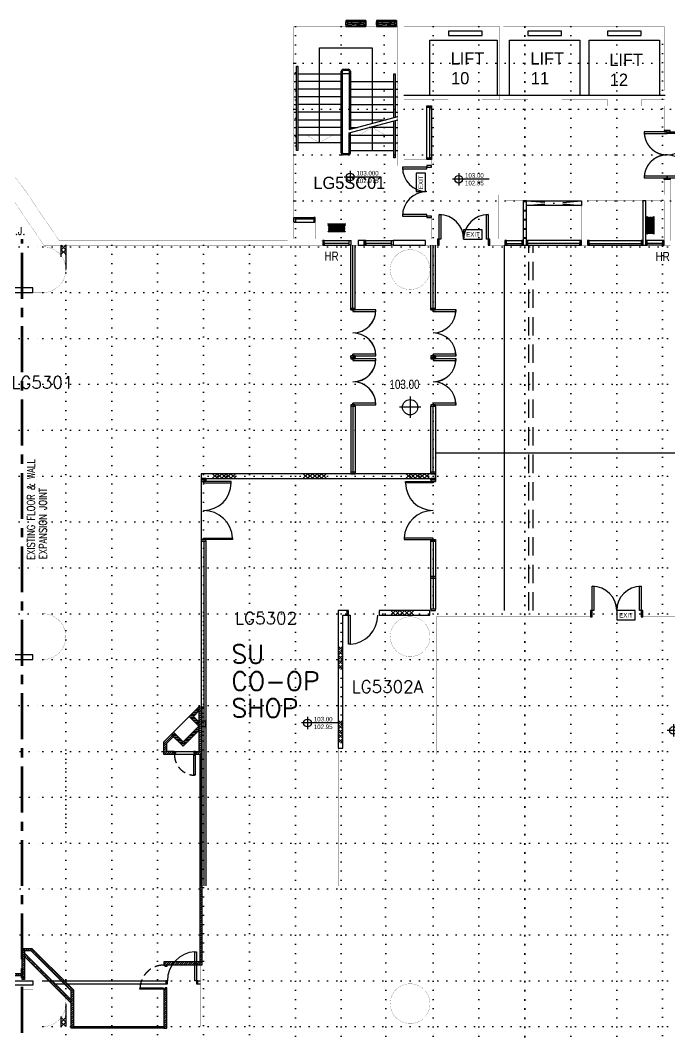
# Model space of a CAD drawing. Header units: millimetres. Extents: x -164841 to 156300, y -101000 to 60475.
# Drawn here: x -30739 to -9516, y 5817 to 38952 of the extents above; entities that cross this region are included whole.
import ezdxf

# ---------------------------------------------------------------- set-up
doc = ezdxf.new("R2010")
doc.units = ezdxf.units.MM
doc.header["$LTSCALE"] = 1200
for name, pattern in [('HIDDEN', [0.375, 0.25, -0.125]), ('s2103a$0$CENTER', [2, 1.25, -0.25, 0.25, -0.25]), ('s2103a$0$DOT', [0.25, 0, -0.25]), ('s3103a$0$DASHDOT', [1, 0.5, -0.25, 0, -0.25]), ('s3103a$0$DASHED', [0.75, 0.5, -0.25]), ('s3103a$0$DOT', [0.25, 0, -0.25]), ('s3103a$0$HIDDEN', [0.375, 0.25, -0.125])]:
    doc.linetypes.add(name, pattern=pattern)
for name, color, linetype in [('7', 7, 'Continuous'), ('A-WALL', 4, 'Continuous'), ('I-PLAN-DOOR', 2, 'Continuous'), ('s2103a$0$20', 7, 'Continuous'), ('s2103a$0$4', 7, 'Continuous'), ('s2103a$0$6', 7, 'Continuous'), ('s2103a$0$7', 7, 'Continuous'), ('s3103a$0$11', 7, 'Continuous'), ('s3103a$0$19', 7, 'Continuous'), ('s3103a$0$20', 7, 'Continuous'), ('s3103a$0$22', 7, 'Continuous'), ('s3103a$0$23', 7, 'Continuous'), ('s3103a$0$25', 7, 'Continuous'), ('s3103a$0$30', 7, 'Continuous'), ('s3103a$0$35', 7, 'Continuous'), ('s3103a$0$4', 7, 'Continuous'), ('s3103a$0$42', 7, 'Continuous'), ('s3103a$0$56', 7, 'Continuous'), ('s3103a$0$6', 7, 'Continuous'), ('s3103a$0$7', 7, 'Continuous'), ('s3103a$0$LG5$0$25', 7, 'Continuous'), ('s3103a$0$LG5$0$new addition', 1, 'Continuous'), ('s3103a$0$LG5-Mac-n_dr', 9, 'Continuous'), ('s3103a$0$LG5-Mac-n_txt', 7, 'Continuous'), ('s3103a$0$LG5-Mac-n_wall', 2, 'Continuous'), ('s3103a$0$ROOM-NO', 4, 'Continuous'), ('s3103a$0$TEM-CALCULATION', 2, 'Continuous')]:
    doc.layers.add(name, color=color, linetype=linetype)
doc.styles.add('s2103a$0$STANDARD', font='SIMPLEX')
doc.styles.add('s3103a$0$LG5$0$STANDARD', font='SIMPLEX')
doc.styles.add('s3103a$0$s2118a$0$STANDARD', font='SIMPLEX')
doc.styles.add('s3103a$0$STANDARD', font='txt')
pattern_1 = [(45, (0, 0), (-35.35533906, 35.35533906), [])]

# ---------------------------------------------------------------- blocks, each defined once
blk = doc.blocks.new('s3103a$0$D1700A')
at = {"layer": 's3103a$0$30', "color": 14, "linetype": 'Continuous'}
for points in [[(0.05, 0.2), (0.05, 1), (0.1, 1), (0.1, 0.2)], [(1.6, 0.2), (1.6, 1), (1.65, 1), (1.65, 0.2)], [(0, 0.2), (0, 0), (0.05, 0), (0.05, 0.2)], [(1.65, 0.2), (1.65, 0), (1.7, 0), (1.7, 0.2)]]:
    blk.add_lwpolyline(points, close=True, dxfattribs=at)
for centre, start, end in [((0.05, 0.200001), 0, 90), ((1.65001, 0.200001), 90, 180)]:
    blk.add_arc(centre, 0.800005, start, end, dxfattribs=at)
blk = doc.blocks.new('s3103a$0$D1600C')
at = {"layer": 's3103a$0$30', "color": 14, "linetype": 'Continuous'}
for points in [[(0.05, 0.2), (0, 0.2), (0, 0), (0.05, 0), (0.05, 0.85), (0.1, 0.85), (0.1, 0.1), (0.05, 0.1)], [(1.55, 0.2), (1.6, 0.2), (1.6, 0), (1.55, 0), (1.55, 0.85), (1.5, 0.85), (1.5, 0.1), (1.55, 0.1)]]:
    blk.add_lwpolyline(points, dxfattribs=at)
at = {"layer": 's3103a$0$30', "color": 14, "linetype": 's3103a$0$HIDDEN'}
for points in [[(0.05, -0.65), (0.1, -0.65), (0.1, 0.1), (0.05, 0.1)], [(1.5, -0.65), (1.55, -0.65), (1.55, 0.1), (1.5, 0.1)]]:
    blk.add_lwpolyline(points, close=True, dxfattribs=at)
at = {"layer": 's3103a$0$30', "color": 14, "linetype": 'Continuous'}
for centre, start, end in [((0.05, 0.1), 0, 90), ((1.550003, 0.1), 90, 180)]:
    blk.add_arc(centre, 0.750001, start, end, dxfattribs=at)
at = {"layer": 's3103a$0$30', "color": 14, "linetype": 's3103a$0$HIDDEN'}
for centre, start, end in [((0.05, 0.1), 269.999997, 359.999997), ((1.550003, 0.1), 179.999997, 269.999997)]:
    blk.add_arc(centre, 0.750001, start, end, dxfattribs=at)
blk = doc.blocks.new('s3103a$0$HR')
at = {"layer": 's3103a$0$56', "color": 1, "linetype": 'Continuous'}
for p, q in [((0, 0.6), (0, 0)), ((0.0595, 0.051), (0.0671, 0.5491)), ((0.0863, 0.051), (0.0939, 0.5491)), ((0.1131, 0.051), (0.1207, 0.5491)), ((0.1399, 0.051), (0.1475, 0.5491)), ((0.1667, 0.051), (0.1743, 0.5491)), ((0.201, 0.5491), (0.1934, 0.051)), ((0.2202, 0.051), (0.2278, 0.5491)), ((0.247, 0.051), (0.2546, 0.5491))]:
    blk.add_line(p, q, dxfattribs=at)
for points in [[(0.0575, 0.575), (0.045, 0.575), (0.045, 0.025), (0.0575, 0.025)], [(0.2575, 0.025), (0.27, 0.025), (0.27, 0.575), (0.2575, 0.575)], [(0.0001, 0.28), (0.045, 0.28), (0.045, 0.33), (0.0001, 0.33)]]:
    blk.add_lwpolyline(points, close=True, dxfattribs=at)
for centre, start, end in [((0.08055, 0.549101), 0.000028, 180.000022), ((0.107336, 0.549101), 0.000028, 180.000022), ((0.134122, 0.549101), 0.000028, 180.000022), ((0.160907, 0.549101), 0.000028, 180.000022), ((0.187693, 0.549101), 0.000028, 180.000022), ((0.214479, 0.549101), 0.000028, 180.000022), ((0.241265, 0.549101), 0.000028, 180.000022), ((0.07295, 0.051), 179.999978, 359.999972), ((0.099736, 0.051), 179.999978, 359.999972), ((0.126522, 0.051), 179.999978, 359.999972), ((0.153307, 0.051), 179.999978, 359.999972), ((0.180093, 0.051), 179.999978, 359.999972), ((0.206879, 0.051), 179.999978, 359.999972), ((0.233665, 0.051), 179.999978, 359.999972)]:
    blk.add_arc(centre, 0.013393, start, end, dxfattribs=at)
at = {"layer": 's3103a$0$56', "color": 1, "linetype": 'Continuous', "style": 's3103a$0$STANDARD', "width": 0.666667}
blk.add_text('J.D.K.', height=0.0003, rotation=90, dxfattribs=at).set_placement((0.2696, 0.5732))
blk = doc.blocks.new('s3103a$0$HAT15')
at = {"layer": 's3103a$0$22', "color": 14, "linetype": 'Continuous'}
for p, q in [((0, 0), (0.15, 0.15)), ((0, 0.15), (0.15, 0))]:
    blk.add_line(p, q, dxfattribs=at)
blk = doc.blocks.new('s3103a$0$EXIT')
at = {"layer": 's3103a$0$56', "color": 1, "linetype": 'Continuous'}
blk.add_lwpolyline([(0, 0), (0.6, 0), (0.6, 0.3), (0, 0.3)], close=True, dxfattribs=at)
at = {"layer": 's3103a$0$56', "color": 1, "linetype": 'Continuous', "style": 's3103a$0$STANDARD', "width": 0.8}
blk.add_text('EXIT', height=0.15, dxfattribs=at).set_placement((0.0816, 0.0747))
blk = doc.blocks.new('s3103a$0$D1700B')
at = {"layer": 's3103a$0$30', "color": 14, "linetype": 'Continuous'}
for points in [[(0.05, 0.15), (0.1, 0.15), (0.1, 0.95), (0.05, 0.95)], [(1.6, 0.15), (1.65, 0.15), (1.65, 0.95), (1.6, 0.95)], [(0, 0), (0.05, 0), (0.05, 0.15), (0, 0.15)], [(1.65, 0), (1.7, 0), (1.7, 0.15), (1.65, 0.15)]]:
    blk.add_lwpolyline(points, close=True, dxfattribs=at)
for centre, start, end in [((0.05, 0.15), 0, 90), ((1.650003, 0.15), 90, 180)]:
    blk.add_arc(centre, 0.800001, start, end, dxfattribs=at)
blk = doc.blocks.new('s3103a$0$LEVEL')
at = {"layer": 's3103a$0$35', "linetype": 'Continuous'}
for p, q in [((1, 0), (-0.2, 0)), ((0, 0.2), (0, -0.2))]:
    blk.add_line(p, q, dxfattribs=at)
blk.add_circle((0, 0), 0.125, dxfattribs=at)
at = {"layer": 's3103a$0$35', "linetype": 'Continuous', "style": 's3103a$0$STANDARD', "width": 0.8}
for tag, p in [('TAG2', (0.2063, 0.05)), ('TAG1', (0.2063, -0.2))]:
    blk.add_attdef(tag, p, '', height=0.15, dxfattribs=at)
blk = doc.blocks.new('s3103a')
at = {"layer": 's3103a$0$11', "color": 14, "linetype": 'Continuous'}
blk.add_line((-18200, 36500), (-9670, 36500), dxfattribs=at)
at = {"layer": 's3103a$0$11', "color": 14, "linetype": 's3103a$0$DASHDOT'}
for p, q in [((-14200, 32900), (-12400, 33050)), ((-14200, 33050), (-12400, 32900))]:
    blk.add_line(p, q, dxfattribs=at)
at = {"layer": 's3103a$0$11', "color": 14, "linetype": 'Continuous', "const_width": 5}
for points in [[(-29970, 31600), (-20857, 31600), (-20857, 31750), (-20900, 31750), (-20900, 32300), (-19900, 32300), (-19900, 31750), (-19942, 31750), (-19942, 31600), (-19700, 31600), (-19700, 32300), (-17500, 32300), (-17500, 31600), (-17100, 31600), (-17100, 31800), (-17300, 31800), (-17300, 32500), (-21100, 32500), (-21100, 31800), (-21800, 31800), (-21800, 38750), (-20100, 38750), (-20100, 38950), (-22000, 38950), (-22000, 31750), (-29472, 31750)], [(-9500, 38950), (-18450, 38950), (-18450, 38750), (-18400, 38750), (-18400, 34200), (-17300, 34200), (-17300, 34400), (-18200, 34400), (-18200, 36150), (-16750, 36150), (-16750, 36350), (-18200, 36350), (-18200, 38750), (-15080, 38750), (-15080, 36350), (-15650, 36350), (-15650, 36150), (-14150, 36150), (-14150, 36350), (-14955, 36350), (-14955, 38750), (-9700, 38750), (-9700, 36650), (-9670, 36650), (-9670, 36350), (-10450, 36350), (-10450, 36150), (-9700, 36150), (-9700, 35350), (-9500, 35350)], [(-9500, 31750), (-9500, 33750), (-9700, 33750), (-9700, 33250), (-15100, 33250), (-15100, 31800), (-15400, 31800), (-15400, 31600), (-14900, 31600), (-14900, 33050), (-12400, 33050), (-12400, 31600), (-12200, 31600), (-12200, 33050), (-9700, 33050), (-9700, 31600), (-9500, 31600)]]:
    blk.add_lwpolyline(points, dxfattribs=at)
for points in [[(-19450, 38750), (-19100, 38750), (-19100, 38950), (-19450, 38950)], [(-13050, 36150), (-11550, 36150), (-11550, 36350), (-13050, 36350)]]:
    blk.add_lwpolyline(points, close=True, dxfattribs=at)
at = {"layer": 's3103a$0$11', "color": 14, "linetype": 'Continuous'}
for points in [[(-14200, 33050), (-14300, 33050), (-14300, 31600), (-14200, 31600)], [(-14200, 33050), (-12400, 33050), (-12400, 32900), (-14200, 32900)], [(-10300, 33050), (-10400, 33050), (-10400, 31600), (-10300, 31600)], [(-19700, 31600), (-19500, 31600), (-19500, 31750), (-19700, 31750)], [(-18554, 31600), (-17498, 31600), (-17498, 31750), (-18554, 31750)]]:
    blk.add_lwpolyline(points, close=True, dxfattribs=at)
at = {"layer": 's3103a$0$19', "color": 2, "linetype": 's3103a$0$DASHED'}
for p, q in [((-14125, 19650), (-14125, 31600)), ((-13975, 19650), (-13975, 31600))]:
    blk.add_line(p, q, dxfattribs=at)
at = {"layer": 's3103a$0$20', "color": 14, "linetype": 'Continuous'}
for p, q in [((-29400, 31215), (-29400, 31600)), ((-29250, 31600), (-29250, 30800)), ((-29250, 6800), (-29250, 6050)), ((-29400, 6050), (-29400, 6385))]:
    blk.add_line(p, q, dxfattribs=at)
at = {"layer": 's3103a$0$20', "color": 14, "linetype": 'Continuous', "const_width": 5}
for points in [[(-30000, 6050), (-24850, 6050), (-24850, 10650), (-20350, 10650), (-20350, 15150), (-17350, 15150), (-17350, 19650), (-12100, 19650)], [(-30000, 5850), (-24650, 5850), (-24650, 10450), (-20150, 10450), (-20150, 14950), (-17150, 14950), (-17150, 19450), (-15000, 19450), (-12100, 19450), (-12100, 19650)], [(10350, 19650), (-10400, 19650), (-10400, 19450), (10150, 19450)]]:
    blk.add_lwpolyline(points, dxfattribs=at)
at = {"layer": 's3103a$0$23', "color": 14, "linetype": 's3103a$0$HIDDEN'}
for points in [[(-20100, 38950), (-19450, 38950), (-19450, 38750), (-20100, 38950), (-20100, 38750), (-19450, 38950), (-19450, 38750), (-20100, 38750)], [(-19100, 38950), (-18450, 38950), (-18450, 38750), (-19100, 38950), (-19100, 38750), (-18450, 38950), (-18450, 38750), (-19100, 38750)]]:
    blk.add_lwpolyline(points, dxfattribs=at)
at = {"layer": 's3103a$0$23', "color": 14, "linetype": 'Continuous'}
for points in [[(-20100, 38750), (-19450, 38750), (-19450, 38950), (-20100, 38950)], [(-20100, 38900), (-20050, 38900), (-20050, 38800), (-20100, 38800)], [(-20050, 38855), (-19500, 38855), (-19500, 38900), (-20050, 38900)], [(-20050, 38800), (-19500, 38800), (-19500, 38845), (-20050, 38845)], [(-19500, 38900), (-19450, 38900), (-19450, 38800), (-19500, 38800)], [(-19100, 38750), (-18450, 38750), (-18450, 38950), (-19100, 38950)], [(-19100, 38900), (-19050, 38900), (-19050, 38800), (-19100, 38800)], [(-19050, 38855), (-18500, 38855), (-18500, 38900), (-19050, 38900)], [(-19050, 38800), (-18500, 38800), (-18500, 38845), (-19050, 38845)], [(-18500, 38900), (-18450, 38900), (-18450, 38800), (-18500, 38800)]]:
    blk.add_lwpolyline(points, close=True, dxfattribs=at)
at = {"layer": 's3103a$0$25', "color": 10, "linetype": 'Continuous'}
for p, q in [((-21800, 37200), (-21710, 37200)), ((-21670, 37200), (-20250, 37200)), ((-20250, 34615), (-20250, 37285)), ((-20210, 34615), (-20210, 37285)), ((-19990, 37200), (-20210, 37200)), ((-20185, 37350), (-20015, 37350)), ((-20015, 37310), (-20185, 37310)), ((-19990, 37285), (-19990, 35377)), ((-19950, 37285), (-19950, 35388)), ((-21800, 36950), (-21710, 36950)), ((-20250, 36950), (-21670, 36950)), ((-19950, 36950), (-18530, 36950)), ((-18490, 36950), (-18400, 36950)), ((-21800, 36700), (-21710, 36700)), ((-21800, 36450), (-21710, 36450)), ((-20250, 36700), (-21670, 36700)), ((-20250, 36450), (-21670, 36450)), ((-19950, 36700), (-18530, 36700)), ((-19950, 36450), (-18530, 36450)), ((-18490, 36700), (-18400, 36700)), ((-18490, 36450), (-18400, 36450)), ((-21800, 36200), (-21710, 36200)), ((-20250, 36200), (-21670, 36200)), ((-19950, 36200), (-18530, 36200)), ((-18490, 36200), (-18400, 36200)), ((-21800, 35950), (-21710, 35950)), ((-20250, 35950), (-21670, 35950)), ((-19990, 35377), (-18400, 35803)), ((-19950, 35950), (-18530, 35950)), ((-18490, 35950), (-18400, 35950)), ((-21800, 35700), (-21710, 35700)), ((-21670, 35700), (-20250, 35700)), ((-19990, 35274), (-18400, 35700)), ((-19950, 35700), (-18786, 35700)), ((-21800, 35450), (-21710, 35450)), ((-21800, 35200), (-21710, 35200)), ((-20250, 35450), (-21670, 35450)), ((-20250, 35200), (-21670, 35200)), ((-19990, 34615), (-19990, 35274)), ((-19950, 35450), (-19719, 35450)), ((-19950, 34615), (-19950, 35285)), ((-19950, 35200), (-18530, 35200)), ((-18530, 35450), (-19333, 35450)), ((-19240, 35450), (-19240, 34700)), ((-18490, 35450), (-18400, 35450)), ((-18490, 35200), (-18400, 35200)), ((-21800, 34950), (-21710, 34950)), ((-20250, 34950), (-21670, 34950)), ((-19950, 34950), (-18530, 34950)), ((-18490, 34950), (-18400, 34950)), ((-20015, 34590), (-20185, 34590)), ((-20015, 34550), (-20185, 34550)), ((-19950, 34700), (-18530, 34700)), ((-18490, 34700), (-18400, 34700))]:
    blk.add_line(p, q, dxfattribs=at)
for points in [[(-20960, 34950), (-20960, 38050), (-19240, 38050), (-19240, 35578)], [(-18530, 35769), (-18530, 37200), (-18490, 37200), (-18490, 35779)], [(-18490, 35676), (-18490, 34450), (-18530, 34450), (-18530, 35665)]]:
    blk.add_lwpolyline(points, dxfattribs=at)
blk.add_lwpolyline([(-21670, 34700), (-21710, 34700), (-21710, 37450), (-21670, 37450)], close=True, dxfattribs=at)
at = {"layer": 's3103a$0$25', "color": 10, "linetype": 'Continuous', "const_width": 5}
for points in [[(-21393, 35200), (-20960, 34950), (-20527, 35200)], [(-19673, 35200), (-19240, 35450), (-18807, 35200)]]:
    blk.add_lwpolyline(points, dxfattribs=at)
at = {"layer": 's3103a$0$25', "color": 10, "linetype": 'Continuous'}
for centre, radius, start, end in [((-20185, 37285), 65, 90, 180), ((-20185, 37285), 25, 90, 180), ((-20015, 37285), 65, 0, 90), ((-20015, 37285), 25, 0, 90), ((-20185, 34615), 65, 180, 270), ((-20185, 34615), 25, 180, 270), ((-20015, 34615), 25, 270, 0), ((-20015, 34615), 65, 270, 0)]:
    blk.add_arc(centre, radius, start, end, dxfattribs=at)
at = {"layer": 's3103a$0$30', "color": 14, "linetype": 'Continuous'}
for p, q in [((-17450, 34400), (-17450, 36150)), ((-21800, 32350), (-21100, 32350)), ((-19500, 31750), (-18554, 31750)), ((-14900, 31750), (-14350, 31750)), ((-14850, 31650), (-14850, 31600)), ((-14850, 31650), (-14350, 31650)), ((-14850, 31600), (-12450, 31600)), ((-12400, 31750), (-14150, 31750)), ((-12450, 31650), (-14150, 31650)), ((-12450, 31600), (-12450, 31650)), ((-12200, 31750), (-10450, 31750)), ((-12150, 31650), (-12150, 31600)), ((-12150, 31650), (-10450, 31650)), ((-12150, 31600), (-10450, 31600)), ((-9750, 31600), (-9750, 31650))]:
    blk.add_line(p, q, dxfattribs=at)
at = {"layer": 's3103a$0$30', "color": 1, "linetype": 'Continuous'}
for p, q in [((-20857, 31750), (-19942, 31750)), ((-9700, 31750), (-10250, 31750)), ((-9750, 31650), (-10250, 31650)), ((-9750, 31600), (-10250, 31600))]:
    blk.add_line(p, q, dxfattribs=at)
at = {"layer": 's3103a$0$30', "color": 12, "linetype": 'Continuous'}
blk.add_line((-19450, 31600), (-19400, 31600), dxfattribs=at)
at = {"layer": 's3103a$0$30', "color": 14, "linetype": 'Continuous'}
for points in [[(-17450, 36150), (-17300, 36150), (-17300, 36100), (-17450, 36100)], [(-17300, 34450), (-17350, 34450), (-17350, 36100), (-17300, 36100)], [(-17300, 34400), (-17450, 34400), (-17450, 34450), (-17300, 34450)], [(-21800, 32500), (-21750, 32500), (-21750, 32350), (-21800, 32350)], [(-21750, 32500), (-21150, 32500), (-21150, 32450), (-21750, 32450)], [(-21100, 32500), (-21150, 32500), (-21150, 32350), (-21100, 32350)], [(-19500, 31600), (-19450, 31600), (-19450, 31750), (-19500, 31750)], [(-19450, 31600), (-18604, 31600), (-18604, 31650), (-19450, 31650)], [(-18554, 31600), (-18604, 31600), (-18604, 31750), (-18554, 31750)], [(-14900, 31600), (-14850, 31600), (-14850, 31750), (-14900, 31750)], [(-14350, 31600), (-14300, 31600), (-14300, 31750), (-14350, 31750)], [(-14200, 31600), (-14150, 31600), (-14150, 31750), (-14200, 31750)], [(-12450, 31600), (-12400, 31600), (-12400, 31750), (-12450, 31750)], [(-12200, 31600), (-12150, 31600), (-12150, 31750), (-12200, 31750)], [(-10450, 31600), (-10400, 31600), (-10400, 31750), (-10450, 31750)]]:
    blk.add_lwpolyline(points, close=True, dxfattribs=at)
at = {"layer": 's3103a$0$30', "color": 1, "linetype": 'Continuous'}
for points in [[(-20857, 31600), (-20807, 31600), (-20807, 31750), (-20857, 31750)], [(-20807, 31600), (-19992, 31600), (-19992, 31650), (-20807, 31650)], [(-19942, 31600), (-19992, 31600), (-19992, 31750), (-19942, 31750)], [(-10300, 31600), (-10250, 31600), (-10250, 31750), (-10300, 31750)], [(-9750, 31600), (-9700, 31600), (-9700, 31750), (-9750, 31750)]]:
    blk.add_lwpolyline(points, close=True, dxfattribs=at)
at = {"layer": 's3103a$0$35', "color": 15, "linetype": 'Continuous'}
for p, q in [((-18000, 26650), (-18000, 25950)), ((-17650, 26300), (-18350, 26300))]:
    blk.add_line(p, q, dxfattribs=at)
blk.add_circle((-18000, 26300), 250, dxfattribs=at)
at = {"layer": 's3103a$0$4', "linetype": 's3103a$0$DOT'}
for p, q in [((-21750, 38750), (-21750, -18250)), ((-20250, 38750), (-20250, -18250)), ((-18850, 38750), (-18750, -18250)), ((-17250, 38750), (-17250, -18350)), ((-15750, 38750), (-15750, -11200)), ((-14250, 38750), (-14250, -11200)), ((-14250, 38729), (-14250, -11221)), ((-12750, 38750), (-12750, -11200)), ((-11250, 38750), (-11250, -11200)), ((-9750, -18250), (-9750, 38750)), ((-21800, 37550), (-9700, 37550)), ((-21800, 36050), (21800, 36050)), ((-21800, 34550), (21800, 34550)), ((-21800, 33050), (21800, 33050)), ((-30000, 31550), (11250, 31550)), ((-29250, 31600), (-29250, -18250)), ((-27750, 31600), (-27750, -18250)), ((-26250, 31600), (-26250, -18250)), ((-24750, 31600), (-24750, -18250)), ((-23250, 31600), (-23250, -18250)), ((-30000, 30050), (11250, 30050)), ((-30000, 28550), (11250, 28550)), ((-30000, 27050), (11250, 27050)), ((-30000, 25550), (11250, 25550)), ((-30000, 24050), (11250, 24050)), ((-21750, 24050), (-21750, 19475)), ((-30000, 22550), (11250, 22550)), ((-30000, 21050), (11250, 21050)), ((-30000, 19550), (10250, 19550)), ((-24750, 19475), (-24750, 14975)), ((-30000, 18050), (-2250, 18050)), ((-30000, 16550), (-2250, 16550)), ((-30000, 15050), (-2250, 15050)), ((-29250, 14975), (-29250, 12125)), ((-30000, 13550), (-2250, 13550)), ((-30000, 12050), (-2250, 12050)), ((-30000, 10550), (-2250, 10550)), ((-30000, 9050), (-2250, 9050)), ((-30000, 7550), (-2250, 7550)), ((-30000, 6050), (-3250, 6050))]:
    blk.add_line(p, q, dxfattribs=at)
at = {"layer": 's3103a$0$42', "color": 14, "linetype": 'Continuous'}
for points in [[(-16749, 38450), (-15649, 38450), (-15649, 38600), (-16749, 38600)], [(-14149, 38450), (-13049, 38450), (-13049, 38600), (-14149, 38600)], [(-11549, 38450), (-10449, 38450), (-10449, 38600), (-11549, 38600)]]:
    blk.add_lwpolyline(points, close=True, dxfattribs=at)
for points in [[(-17350, 36500), (-17350, 38300), (-15150, 38300), (-15150, 36500)], [(-14750, 36500), (-14750, 38300), (-12450, 38300), (-12450, 36500)], [(-12150, 36500), (-12150, 38300), (-9850, 38300), (-9850, 36500)]]:
    blk.add_lwpolyline(points, dxfattribs=at)
at = {"layer": 's3103a$0$6', "color": 12, "linetype": 'Continuous', "const_width": 5}
for points in [[(-17350, 30800, 1), (-18650, 30800, 1)], [(-17350, 18800, 1), (-18650, 18800, 1)], [(-17350, 6800, 1), (-18650, 6800, 1)]]:
    blk.add_lwpolyline(points, format="xyb", close=True, dxfattribs=at)
at = {"layer": 's3103a$0$7', "color": 4, "linetype": 'Continuous'}
for p, q in [((-14925, 31600), (-14925, 19650)), ((11250, 24800), (-17175, 24800)), ((-24675, 14975), (-24675, 10650))]:
    blk.add_line(p, q, dxfattribs=at)
at = {"layer": 's3103a$0$LG5$0$25', "color": 10, "linetype": 'Continuous'}
for p, q in [((-25032, 7550), (-25032, 8499)), ((-24982, 8499), (-24982, 7550)), ((-30000, 7550), (-25932, 7550)), ((-29626, 7450), (-25932, 7450)), ((-25932, 7550), (-25982, 7550)), ((-24982, 7550), (-25032, 7550)), ((-24982, 7550), (-24850, 7550)), ((-24932, 7550), (-24982, 7550)), ((-24982, 7450), (-24850, 7450))]:
    blk.add_line(p, q, dxfattribs=at)
for points in [[(-25932, 7550), (-25982, 7550), (-25982, 7450), (-25932, 7450)], [(-24932, 7550), (-24982, 7550), (-24982, 7450), (-24932, 7450)]]:
    blk.add_lwpolyline(points, close=True, dxfattribs=at)
blk.add_arc((-24982, 7550), 950, 93.0175, 180, dxfattribs=at)
at = {"layer": 's3103a$0$LG5$0$new addition', "color": 1, "linetype": 'Continuous'}
for p, q in [((-17325, 29482), (-17325, 31600)), ((-17175, 29482), (-17175, 31600))]:
    blk.add_line(p, q, dxfattribs=at)
at = {"layer": 's3103a$0$LG5-Mac-n_dr'}
for p, q in [((-19117, 29482), (-19942, 29482)), ((-19867, 29432), (-19117, 29432)), ((-19117, 29432), (-19117, 29482)), ((-16500, 29482), (-17325, 29482)), ((-17250, 29432), (-16500, 29432)), ((-16500, 29432), (-16500, 29482)), ((-19792, 27982), (-19942, 27982)), ((-19942, 27932), (-19942, 27982)), ((-19117, 27882), (-19942, 27882)), ((-19867, 27982), (-19867, 28032)), ((-19117, 28032), (-19867, 28032)), ((-19867, 28032), (-19867, 27982)), ((-19867, 27982), (-19117, 27982)), ((-19792, 27982), (-19792, 27932)), ((-19792, 27932), (-19792, 27982)), ((-19117, 27982), (-19117, 28032)), ((-19117, 27832), (-19117, 27882)), ((-17175, 27982), (-17325, 27982)), ((-17325, 27982), (-17325, 27932)), ((-16500, 27882), (-17325, 27882)), ((-17250, 27982), (-17250, 28032)), ((-16500, 28032), (-17250, 28032)), ((-17250, 28032), (-17250, 27982)), ((-17250, 27982), (-16500, 27982)), ((-17175, 27982), (-17175, 27932)), ((-17175, 27932), (-17175, 27982)), ((-16500, 27982), (-16500, 28032)), ((-16500, 27832), (-16500, 27882)), ((-19867, 27832), (-19117, 27832)), ((-17250, 27832), (-16500, 27832)), ((-19792, 26382), (-19942, 26382)), ((-19867, 26382), (-19867, 26432)), ((-19117, 26432), (-19867, 26432)), ((-19867, 26432), (-19867, 26382)), ((-19867, 26382), (-19117, 26382)), ((-19117, 26382), (-19117, 26432)), ((-17175, 26382), (-17325, 26382)), ((-17250, 26382), (-17250, 26432)), ((-16500, 26432), (-17250, 26432)), ((-17250, 26432), (-17250, 26382)), ((-17250, 26382), (-16500, 26382)), ((-16500, 26382), (-16500, 26432)), ((-24825, 23975), (-24825, 23925)), ((-24675, 23975), (-24825, 23975)), ((-24675, 23975), (-24825, 23975)), ((-24675, 23925), (-24825, 23925)), ((-24825, 23925), (-24675, 23925)), ((-24675, 23925), (-24825, 23925)), ((-24825, 23925), (-24675, 23925)), ((-24825, 23875), (-24750, 23875)), ((-24750, 23875), (-24750, 23825)), ((-23850, 23875), (-24750, 23875)), ((-24675, 23925), (-24675, 23975)), ((-23850, 23825), (-23850, 23875)), ((-18150, 23825), (-18150, 23875)), ((-18150, 23875), (-17250, 23875)), ((-17325, 23925), (-17325, 23975)), ((-17325, 23875), (-17175, 23875)), ((-17250, 23875), (-17250, 23825)), ((-17175, 23925), (-17175, 23975)), ((-24750, 23825), (-23850, 23825)), ((-17250, 23825), (-18150, 23825)), ((-24825, 21975), (-24825, 21925)), ((-24675, 21975), (-24825, 21975)), ((-24675, 21975), (-24825, 21975)), ((-24825, 21925), (-24675, 21925)), ((-24675, 21925), (-24825, 21925)), ((-24825, 21925), (-24675, 21925)), ((-24750, 21975), (-24750, 22025)), ((-24750, 22025), (-23801, 22025)), ((-23801, 21975), (-24750, 21975)), ((-24675, 21925), (-24675, 21975)), ((-23801, 22025), (-23801, 21975)), ((-17250, 22025), (-18199, 22025)), ((-18199, 22025), (-18199, 21975)), ((-18199, 21975), (-17250, 21975)), ((-17325, 21925), (-17325, 21975)), ((-17325, 21975), (-17175, 21975)), ((-17325, 21975), (-17175, 21975)), ((-17175, 21925), (-17325, 21925)), ((-17325, 21925), (-17175, 21925)), ((-17175, 21925), (-17325, 21925)), ((-17250, 21975), (-17250, 22025)), ((-17175, 21975), (-17175, 21925)), ((-20010, 19650), (-20060, 19650)), ((-20010, 19500), (-20010, 19650)), ((-20010, 19500), (-20010, 19650)), ((-20060, 19500), (-20010, 19500)), ((-20010, 19500), (-19960, 19500)), ((-20010, 18551), (-20010, 19500)), ((-19960, 19500), (-19960, 18551)), ((-19960, 18551), (-20010, 18551)), ((-25032, 8499), (-24982, 8499))]:
    blk.add_line(p, q, dxfattribs=at)
for points in [[(-19792, 29482), (-19792, 29532), (-19942, 29532), (-19942, 29482)], [(-17175, 29482), (-17175, 29532), (-17325, 29532), (-17325, 29482)], [(-19117, 29432), (-19117, 29482), (-19867, 29482), (-19867, 29432)], [(-16500, 29432), (-16500, 29482), (-17250, 29482), (-17250, 29432)], [(-19792, 27882), (-19792, 27932), (-19942, 27932), (-19942, 27882)], [(-19117, 27982), (-19117, 28032), (-19867, 28032), (-19867, 27982)], [(-19117, 27832), (-19117, 27882), (-19867, 27882), (-19867, 27832)], [(-17175, 27882), (-17175, 27932), (-17325, 27932), (-17325, 27882)], [(-16500, 27982), (-16500, 28032), (-17250, 28032), (-17250, 27982)], [(-16500, 27832), (-16500, 27882), (-17250, 27882), (-17250, 27832)], [(-19792, 26332), (-19792, 26382), (-19942, 26382), (-19942, 26332)], [(-19117, 26382), (-19117, 26432), (-19867, 26432), (-19867, 26382)], [(-17175, 26332), (-17175, 26382), (-17325, 26382), (-17325, 26332)], [(-16500, 26382), (-16500, 26432), (-17250, 26432), (-17250, 26382)], [(-17325, 23975), (-17325, 23925), (-17175, 23925), (-17175, 23975)]]:
    blk.add_lwpolyline(points, close=True, dxfattribs=at)
for centre, radius, start, end in [((-19867, 29482), 750, 270, 0), ((-17250, 29482), 750, 270, 0), ((-19867, 27982), 750, 0, 90), ((-17250, 27982), 750, 0, 90), ((-19867, 27882), 750, 270, 0), ((-17250, 27882), 750, 270, 0), ((-19867, 26382), 750, 0, 90), ((-17250, 26382), 750, 0, 90), ((-24750, 23825), 900, 270, 0), ((-17250, 23825), 900, 180, 270), ((-24750, 21975), 950, 3.0175, 90), ((-17250, 21975), 950, 90, 176.9825), ((-20010, 19500), 950, 273.0175, 360)]:
    blk.add_arc(centre, radius, start, end, dxfattribs=at)
for centre, major_axis in [((-19867, 29482), (530, 530)), ((-17250, 29482), (530, 530)), ((-19867, 27982), (-530, 530)), ((-17250, 27982), (-530, 530)), ((-19867, 27882), (530, 530)), ((-17250, 27882), (530, 530)), ((-19867, 26382), (-530, 530)), ((-17250, 26382), (-530, 530))]:
    blk.add_ellipse(centre, major_axis=major_axis, ratio=1, start_param=3.926991, end_param=5.497787, dxfattribs=at)
at = {"layer": 's3103a$0$LG5-Mac-n_wall'}
for p, q in [((-19942, 29482), (-19942, 31600)), ((-19867, 29532), (-19867, 31600)), ((-19792, 29482), (-19792, 31600)), ((-17250, 29532), (-17250, 31600)), ((-17325, 24125), (-17325, 26332)), ((-17250, 24125), (-17250, 26332)), ((-17175, 26332), (-17175, 23975)), ((-24825, 23975), (-24825, 10650)), ((-24675, 23975), (-24675, 23875)), ((-17325, 23975), (-17325, 23875)), ((-17175, 23975), (-17175, 23875)), ((-24745, 21925), (-24745, 10650)), ((-24675, 21925), (-24675, 10650)), ((-17325, 19700), (-17325, 21925)), ((-17250, 21925), (-17250, 19700)), ((-17175, 21925), (-17175, 19700))]:
    blk.add_line(p, q, dxfattribs=at)
at = {"layer": 's3103a$0$LG5-Mac-n_wall', "color": 1}
for p, q in [((-24306, 23977), (-24456, 24125)), ((-24456, 23977), (-24306, 24125)), ((-24306, 23977), (-24156, 24125)), ((-24156, 23977), (-24306, 24125)), ((-24156, 23977), (-24006, 24125)), ((-24006, 23977), (-24156, 24125)), ((-24006, 23977), (-23856, 24125)), ((-23856, 23977), (-24006, 24125)), ((-23856, 23977), (-23706, 24125)), ((-23706, 23977), (-23856, 24125)), ((-21341, 23977), (-21491, 24125)), ((-21491, 23977), (-21341, 24125)), ((-21341, 23977), (-21191, 24125)), ((-21191, 23977), (-21341, 24125)), ((-21191, 23977), (-21041, 24125)), ((-21041, 23977), (-21191, 24125)), ((-21041, 23977), (-20891, 24125)), ((-20891, 23977), (-21041, 24125)), ((-20891, 23977), (-20741, 24125)), ((-20741, 23977), (-20891, 24125)), ((-17980, 23977), (-18130, 24125)), ((-18130, 23977), (-17980, 24125)), ((-17980, 23977), (-17830, 24125)), ((-17830, 23977), (-17980, 24125)), ((-17830, 23977), (-17680, 24125)), ((-17680, 23977), (-17830, 24125)), ((-17680, 23977), (-17530, 24125)), ((-17530, 23977), (-17680, 24125)), ((-17530, 23977), (-17380, 24125)), ((-17380, 23977), (-17530, 24125)), ((-18482, 19502), (-18632, 19650)), ((-18632, 19502), (-18482, 19650)), ((-18482, 19502), (-18332, 19650)), ((-18332, 19502), (-18482, 19650)), ((-18332, 19502), (-18182, 19650)), ((-18182, 19502), (-18332, 19650)), ((-18182, 19502), (-18032, 19650)), ((-18032, 19502), (-18182, 19650)), ((-18032, 19502), (-17882, 19650)), ((-17882, 19502), (-18032, 19650)), ((-20200, 18342), (-20348, 18492)), ((-20200, 18492), (-20348, 18342)), ((-20200, 18192), (-20348, 18342)), ((-20200, 18342), (-20348, 18192)), ((-20200, 18042), (-20348, 18192)), ((-20200, 18192), (-20348, 18042)), ((-20200, 17892), (-20348, 18042)), ((-20200, 18042), (-20348, 17892)), ((-20200, 17892), (-20348, 17742)), ((-20200, 17742), (-20348, 17892)), ((-20200, 15923), (-20348, 16073)), ((-20200, 16073), (-20348, 15923)), ((-20200, 15773), (-20348, 15923)), ((-20200, 15923), (-20348, 15773)), ((-20200, 15623), (-20348, 15773)), ((-20200, 15773), (-20348, 15623)), ((-20200, 15473), (-20348, 15623)), ((-20200, 15623), (-20348, 15473)), ((-20200, 15473), (-20348, 15323)), ((-20200, 15323), (-20348, 15473))]:
    blk.add_line(p, q, dxfattribs=at)
at = {"layer": 's3103a$0$LG5-Mac-n_wall'}
for points in [[(-19942, 26332), (-19942, 24125)], [(-19867, 26332), (-19867, 24125)], [(-19792, 26332), (-19792, 24125)]]:
    blk.add_lwpolyline(points, dxfattribs=at)
at = {"layer": 's3103a$0$LG5-Mac-n_wall', "color": 3}
for points in [[(-24825, 23975), (-17175, 23975), (-17175, 24125), (-24825, 24125)], [(-20200, 15150), (-20200, 19500), (-20060, 19500), (-20060, 19650), (-20350, 19650), (-20350, 15150)], [(-17350, 19650), (-19010, 19650), (-19010, 19500), (-17350, 19500)]]:
    blk.add_lwpolyline(points, close=True, dxfattribs=at)
at = {"layer": 's3103a$0$LG5-Mac-n_wall'}
for points in [[(-19792, 24125), (-19792, 24175), (-19942, 24175), (-19942, 24125)], [(-17175, 24125), (-17175, 24175), (-17325, 24175), (-17325, 24125)], [(-17325, 20765), (-17325, 20715), (-17175, 20715), (-17175, 20765)], [(-17325, 19700), (-17325, 19650), (-17175, 19650), (-17175, 19700)]]:
    blk.add_lwpolyline(points, close=True, dxfattribs=at)
at = {"layer": 's3103a$0$LG5-Mac-n_wall', "color": 3}
blk.add_lwpolyline([(-20085, 19650), (-20010, 19650)], dxfattribs=at)
at = {"layer": 's3103a$0$TEM-CALCULATION', "color": 0, "ltscale": 0.4}
blk.add_lwpolyline([(-24825, 15860), (-24675, 15860), (-24675, 16035), (-24825, 16035)], close=True, dxfattribs=at)
at = {"xscale": 999.9979999999999, "zscale": 1000}
for name, p, yscale, rotation in [('s3103a$0$D1600C', (-9700, 35350), 999.9979999999999, 270), ('s3103a$0$D1700B', (-17300, 32500), 999.9979999999999, 90), ('s3103a$0$EXIT', (-17500, 33350), 999.9979999999999, 90), ('s3103a$0$HR', (-20100, 32300), -999.9979999999999, 270)]:
    blk.add_blockref(name, p, dxfattribs=dict(at, yscale=yscale, rotation=rotation))
at = {"xscale": 999.9979999999999, "yscale": 999.9979999999999, "zscale": 1000}
for p, values in [((-19959, 33828), {'TAG1': '102.975', 'TAG2': '103.000'}), ((-16413, 33754), {'TAG1': '102.95', 'TAG2': '103.00'}), ((-21353, 15977), {'TAG1': '102.95', 'TAG2': '103.00'}), ((-9395, 15733), {'TAG1': '103.000', 'TAG2': '103.000'})]:
    blk.add_blockref('s3103a$0$LEVEL', p, dxfattribs=at).add_auto_attribs(values)
at = {"zscale": 1000}
for name, p, xscale, yscale in [('s3103a$0$D1700A', (-17100, 31600), 999.994, 999.994), ('s3103a$0$HR', (-10300, 31950), 999.9979999999999, 999.9979999999999), ('s3103a$0$EXIT', (-16250, 31800), 999.9979999999999, 999.9979999999999), ('s3103a$0$HAT15', (-29400, 31450), 999.9979999999999, 999.9979999999999), ('s3103a$0$HAT15', (-29400, 31300), 999.9979999999999, 999.9979999999999), ('s3103a$0$D1700A', (-12100, 19450), 999.994, 999.994), ('s3103a$0$EXIT', (-11250, 19350), 999.9979999999999, 999.9979999999999), ('s3103a$0$HAT15', (-29400, 6200), 999.9979999999999, 999.9979999999999), ('s3103a$0$HAT15', (-29400, 6050), 999.9979999999999, 999.9979999999999)]:
    blk.add_blockref(name, p, dxfattribs=dict(at, xscale=xscale, yscale=yscale))
at = {"layer": 's3103a$0$35', "color": 15, "linetype": 'Continuous', "style": 's3103a$0$STANDARD', "width": 0.8}
blk.add_text('103.00', height=300, dxfattribs=at).set_placement((-18674, 26900))
at = {"layer": 's3103a$0$56', "color": 1, "linetype": 'Continuous', "style": 's3103a$0$STANDARD', "width": 0.8}
for p in [(-20799, 31090), (-9979, 31080)]:
    blk.add_text('HR', height=300, dxfattribs=at).set_placement(p)
at = {"layer": 's3103a$0$LG5-Mac-n_txt', "color": 4, "style": 's3103a$0$s2118a$0$STANDARD'}
for s, p in [('SU', (-23841, 17929)), ('CO-OP', (-23841, 17047)), ('SHOP', (-23841, 16165))]:
    blk.add_text(s, height=600, dxfattribs=at).set_placement(p)
at = {"layer": 's3103a$0$ROOM-NO'}
for s, style, p in [('LIFT', 's3103a$0$STANDARD', (-16675, 37506)), ('LIFT', 's3103a$0$STANDARD', (-14070, 37506)), ('LIFT', 's3103a$0$STANDARD', (-11489, 37456)), ('10', 's3103a$0$STANDARD', (-16660, 36858)), ('11', 's3103a$0$STANDARD', (-14054, 36858)), ('12', 's3103a$0$STANDARD', (-11474, 36808)), ('LG5SC01', 's3103a$0$STANDARD', (-21160, 33437)), ('LG5301', 's3103a$0$LG5$0$STANDARD', (-31028, 26911)), ('LG5302', 's3103a$0$LG5$0$STANDARD', (-23717, 19205)), ('LG5302A', 's3103a$0$LG5$0$STANDARD', (-19908, 16964))]:
    blk.add_text(s, height=400, dxfattribs=dict(at, style=style)).set_placement(p)
blk = doc.blocks.new('sdgasdgadfasd')
at = {"linetype": 'ByBlock', "lineweight": -2}
h = blk.add_hatch(dxfattribs=at)
h.set_pattern_fill('ANSI31', color=8, scale=400)
h.set_pattern_definition(pattern_1)
h.paths.add_polyline_path([(2976332, -790759), (2976277, -790759), (2976277, -790804), (2976332, -790804)])
at = {"layer": 'A-WALL', "linetype": 'ByBlock', "lineweight": -2}
h = blk.add_hatch(dxfattribs=at)
h.set_pattern_fill('ANSI31', color=8, scale=400)
h.set_pattern_definition([(45, (196, -98), (-35.35533906, 35.35533906), [])])
h.paths.add_polyline_path([(2977480, -781563), (2977580, -781563), (2977580, -780294), (2977480, -780294)])
h = blk.add_hatch(dxfattribs=at)
h.set_pattern_fill('ANSI31', color=8, scale=400)
h.set_pattern_definition(pattern_1)
h.paths.add_polyline_path([(2980530, -780344), (2980530, -780294), (2977580, -780294), (2977580, -780344)])
h = blk.add_hatch(dxfattribs=at)
h.set_pattern_fill('ANSI31', color=8, scale=400)
h.set_pattern_definition(pattern_1)
h.paths.add_polyline_path([(2980685, -781591), (2980656, -781668), (2980530, -781543), (2980530, -780294), (2980605, -780294), (2980605, -781512)])
h = blk.add_hatch(dxfattribs=at)
h.set_pattern_fill('ANSI31', color=8, scale=400)
h.set_pattern_definition(pattern_1)
h.paths.add_polyline_path([(2983512, -780294), (2983632, -780294), (2983632, -782901), (2983512, -782901)])
h = blk.add_hatch(dxfattribs=at)
h.set_pattern_fill('ANSI31', color=8, scale=400)
h.set_pattern_definition(pattern_1)
h.paths.add_polyline_path([(2982132, -782637), (2980605, -781110), (2980605, -781216), (2982132, -782743)])
h = blk.add_hatch(dxfattribs=at)
h.set_pattern_fill('ANSI31', color=8, scale=400)
h.set_pattern_definition(pattern_1)
h.paths.add_polyline_path([(2982132, -782826), (2982132, -782901), (2981888, -782901), (2980656, -781668), (2980685, -781591), (2981919, -782826)])
h = blk.add_hatch(dxfattribs=at)
h.set_pattern_fill('ANSI31', color=8, scale=400)
h.set_pattern_definition(pattern_1)
h.paths.add_polyline_path([(2982132, -781889), (2982207, -781889), (2982207, -782901), (2982132, -782901)])
h = blk.add_hatch(dxfattribs=at)
h.set_pattern_fill('ANSI31', color=8, scale=400)
h.set_pattern_definition(pattern_1)
h.paths.add_polyline_path([(2983512, -782081), (2982207, -782081), (2982207, -782006), (2983512, -782006)])
h = blk.add_hatch(dxfattribs=at)
h.set_pattern_fill('ANSI31', color=8, scale=400)
h.set_pattern_definition([(45, (-5e-10, -173.665), (-35.35533906, 35.35533906), [])])
h.paths.add_polyline_path([(2977580, -782363), (2976332, -782363), (2976332, -782463), (2976407, -782463), (2977580, -782463)])
h = blk.add_hatch(dxfattribs=at)
h.set_pattern_fill('ANSI31', color=8, scale=400)
h.set_pattern_definition(pattern_1)
h.paths.add_polyline_path([(2976332, -789240), (2976407, -789240), (2976407, -782463), (2976332, -782463)])
h = blk.add_hatch(dxfattribs=at)
h.set_pattern_fill('ANSI31', color=8, scale=400)
h.set_pattern_definition([(45, (0, 50), (-35.35533906, 35.35533906), [])])
h.paths.add_polyline_path([(2976405, -789240), (2976332, -789240), (2976332, -789339), (2976545, -789339), (2976545, -789240)])
h = blk.add_hatch(dxfattribs=at)
h.set_pattern_fill('ANSI31', color=8, scale=400)
h.set_pattern_definition([(45, (40, 0), (-35.35533906, 35.35533906), [])])
h.paths.add_polyline_path([(2977245, -789339), (2977480, -789339), (2977480, -789615), (2977267, -789828), (2977338, -789899), (2977580, -789656), (2977580, -789240), (2977245, -789240)])
h = blk.add_hatch(dxfattribs=at)
h.set_pattern_fill('ANSI31', color=8, scale=400)
h.set_pattern_definition(pattern_1)
h.paths.add_polyline_path([(2976432, -789339), (2976332, -789339), (2976332, -790804), (2976432, -790804)])
h = blk.add_hatch(dxfattribs=at)
h.set_pattern_fill('ANSI31', color=8, scale=400)
h.set_pattern_definition([(180, (2978997.595, -790163.1), (-3e-11, -50), [])])
h.paths.add_polyline_path([(2976432, -790026), (2976432, -790167), (2976948, -789651), (2977267, -789969), (2977338, -789899), (2976948, -789510)])
h = blk.add_hatch(dxfattribs=at)
h.set_pattern_fill('ANSI31', color=8, scale=400)
h.set_pattern_definition([(6e-11, (2977005.82, -789469.104), (-5e-11, 50), [])])
h.paths.add_polyline_path([(2976750, -790485), (2976432, -790167), (2976432, -790309), (2976609, -790486), (2976432, -790663), (2976432, -790804)])
at = {"layer": '7'}
blk.add_lwpolyline([(2983512, -782081), (2982207, -782081), (2982207, -782006), (2983512, -782006)], close=True, dxfattribs=at)
at = {"layer": 'A-WALL'}
for p, q in [((2982207, -782006), (2983512, -782006)), ((2983512, -782081), (2982207, -782081)), ((2983512, -782006), (2983512, -782081)), ((2977245, -789339), (2977245, -789240)), ((2977245, -789240), (2977580, -789240)), ((2977580, -789240), (2977580, -789656)), ((2976545, -789339), (2976332, -789339)), ((2976432, -790804), (2976432, -789339)), ((2976432, -790026), (2976948, -789510)), ((2977338, -789899), (2976948, -789510)), ((2976432, -790167), (2976948, -789651)), ((2977580, -789656), (2976432, -790804)), ((2977267, -789969), (2976948, -789651)), ((2976751, -790486), (2976432, -790167)), ((2976332, -790759), (2976277, -790759)), ((2976432, -790804), (2976277, -790804))]:
    blk.add_line(p, q, dxfattribs=at)
for points in [[(2977580, -781563), (2977580, -780294), (2977480, -780294), (2977480, -781563)], [(2977580, -780294), (2980530, -780294), (2980530, -780344), (2977580, -780344)], [(2982132, -781889), (2982207, -781889), (2982207, -782901), (2982132, -782901)], [(2977580, -782363), (2976332, -782363), (2976332, -782463), (2977580, -782463)]]:
    blk.add_lwpolyline(points, close=True, dxfattribs=at)
for points in [[(2980656, -781668), (2980530, -781543), (2980530, -780294), (2980605, -780294), (2980605, -781512), (2980709, -781615), (2980709, -781615), (2981919, -782826), (2982132, -782826), (2982132, -782901), (2981888, -782901), (2980656, -781668)], [(2983632, -782091), (2983632, -782901), (2983512, -782901), (2983512, -780294), (2983632, -780294), (2983632, -782081)], [(2982132, -782637), (2980605, -781110)], [(2980605, -781216), (2982132, -782743), (2982132, -782637)], [(2983632, -782091), (2983622, -782091), (2983622, -782081), (2983632, -782081)], [(2976332, -782463), (2976332, -789240), (2976407, -789240), (2976407, -782463), (2976332, -782463)], [(2976332, -789240), (2976332, -790759)], [(2976405, -789240), (2976545, -789240), (2976545, -789339)], [(2976432, -790694), (2976432, -789339)], [(2977245, -789339), (2977480, -789339), (2977480, -789615), (2977267, -789828)], [(2976432, -790309), (2976609, -790486), (2976432, -790663)]]:
    blk.add_lwpolyline(points, dxfattribs=at)
at = {"layer": 'A-WALL', "color": 8, "linetype": 'ByBlock', "lineweight": -2}
blk.add_lwpolyline([(2976545, -789240), (2977245, -789240), (2977245, -789339), (2976545, -789339)], close=True, dxfattribs=at)

msp = doc.modelspace()

# ---------------------------------------------------------------- linework, layer by layer
at = {"layer": 'I-PLAN-DOOR', "color": 1}
for points in [[(-25712, 15045), (-25662, 15045), (-25662, 14986), (-25682, 14986), (-25682, 14966), (-25702, 14966), (-25702, 14946), (-25712, 14946), (-25712, 15045)], [(-25012, 15045), (-25062, 15045), (-25062, 14986), (-25042, 14986), (-25042, 14966), (-25022, 14966), (-25022, 14946), (-25012, 14946), (-25012, 15045)], [(-25948, 8069), (-25948, 8019), (-26008, 8019), (-26008, 8039), (-26028, 8039), (-26028, 8059), (-26048, 8059), (-26048, 8069), (-25948, 8069)], [(-25948, 7269), (-25948, 7319), (-26008, 7319), (-26008, 7299), (-26028, 7299), (-26028, 7279), (-26048, 7279), (-26048, 7269), (-25948, 7269)]]:
    msp.add_lwpolyline(points, dxfattribs=at)
for points in [[(-25062, 14926), (-25042, 14926), (-25042, 14946), (-25022, 14946), (-25022, 14266), (-25042, 14266), (-25042, 14286), (-25062, 14286)], [(-26068, 7319), (-26068, 7299), (-26048, 7299), (-26048, 7279), (-26828, 7279), (-26828, 7299), (-26808, 7299), (-26808, 7319)]]:
    msp.add_lwpolyline(points, close=True, dxfattribs=at)
at = {"layer": 'I-PLAN-DOOR', "color": 1, "linetype": 'HIDDEN'}
for centre, radius, start, end in [((-25022, 14946), 680, 178.3146, 268.3146), ((-26048, 7279), 780, 89.9672, 178.5447)]:
    msp.add_arc(centre, radius, start, end, dxfattribs=at)
at = {"layer": 's2103a$0$20', "color": 14, "linetype": 'Continuous', "const_width": 5}
for points in [[(-29472, 31750, 0.038511), (-32987, 36420, 0.038511)], [(-29970, 31600, 0.034896), (-33100, 35788, 0.034896)]]:
    msp.add_lwpolyline(points, format="xyb", dxfattribs=at)
at = {"layer": 's2103a$0$20', "color": 14, "linetype": 'Continuous'}
for points in [[(-31175, 30050), (-30325, 30050), (-30325, 30200), (-31175, 30200)], [(-31175, 18050), (-30325, 18050), (-30325, 18200), (-31175, 18200)], [(-31175, 7550), (-30325, 7550), (-30325, 7400), (-31175, 7400)]]:
    msp.add_lwpolyline(points, close=True, dxfattribs=at)
at = {"layer": 's2103a$0$20', "color": 14, "linetype": 'Continuous', "const_width": 5}
msp.add_lwpolyline([(-30000, 5850), (-30800, 5850)], dxfattribs=at)
at = {"layer": 's2103a$0$4', "linetype": 's2103a$0$DOT'}
for p, q in [((-128910, 31550), (-29997, 31550)), ((-128910, 30050), (-30000, 30050)), ((-128910, 28550), (-30000, 28550)), ((-128910, 27050), (-30000, 27050)), ((-128910, 25550), (-30000, 25550)), ((-128910, 24050), (-30000, 24050)), ((-128910, 22550), (-30000, 22550)), ((-128910, 21050), (-30000, 21050)), ((-128910, 19550), (-30000, 19550)), ((-128910, 18050), (-30000, 18050)), ((-128910, 16550), (-30000, 16550)), ((-47250, 15050), (-30000, 15050)), ((-47250, 13550), (-30000, 13550)), ((-47250, 12050), (-30000, 12050)), ((-47250, 10550), (-30000, 10550)), ((-47250, 9050), (-30000, 9050)), ((-47250, 7550), (-30000, 7550))]:
    msp.add_line(p, q, dxfattribs=at)
at = {"layer": 's2103a$0$6', "color": 12, "linetype": 'Continuous', "const_width": 5}
for points in [[(-30000, 31550), (-30725, 31550), (-30725, 30350), (-30325, 30350), (-30325, 30050), (-30000, 30050)], [(-30000, 19550), (-30725, 19550), (-30725, 18350), (-30325, 18350), (-30325, 18050), (-30000, 18050)], [(-30000, 6050), (-30725, 6050), (-30725, 7250), (-30325, 7250), (-30325, 7550), (-30000, 7550)]]:
    msp.add_lwpolyline(points, dxfattribs=at)
for points in [[(-30000, 30050, 1), (-30000, 31550, 1)], [(-30000, 18050, 1), (-30000, 19550, 1)], [(-30000, 7550, -1), (-30000, 6050, -1)]]:
    msp.add_lwpolyline(points, format="xyb", dxfattribs=at)
at = {"layer": 's2103a$0$7', "color": 2, "linetype": 's2103a$0$CENTER'}
for p, q in [((-30700, 5850), (-30700, 31800)), ((-30650, 5850), (-30650, 31800))]:
    msp.add_line(p, q, dxfattribs=at)

# ---------------------------------------------------------------- block references
msp.add_blockref('s3103a', (0, 0))
at = {"layer": 'A-WALL', "color": 0, "linetype": 'ByBlock', "lineweight": -2, "rotation": 180}
msp.add_blockref('sdgasdgadfasd', (2951532, -774294), dxfattribs=at)

# ---------------------------------------------------------------- texts
at = {"layer": 's2103a$0$7', "color": 2, "linetype": 's2103a$0$CENTER', "style": 's2103a$0$STANDARD', "width": 0.84}
msp.add_text('E.J.', height=250, dxfattribs=at).set_placement((-31076, 31939))
at = {"layer": 's2103a$0$7', "color": 14, "linetype": 'Continuous', "style": 's2103a$0$STANDARD', "width": 0.8}
for s, p in [('EXISTING FLOOR & WALL', (-30266, 21311)), ('EXPANSION JOINT', (-29876, 21330))]:
    msp.add_text(s, height=250, rotation=90, dxfattribs=at).set_placement(p)

doc.saveas('drawing.dxf')
